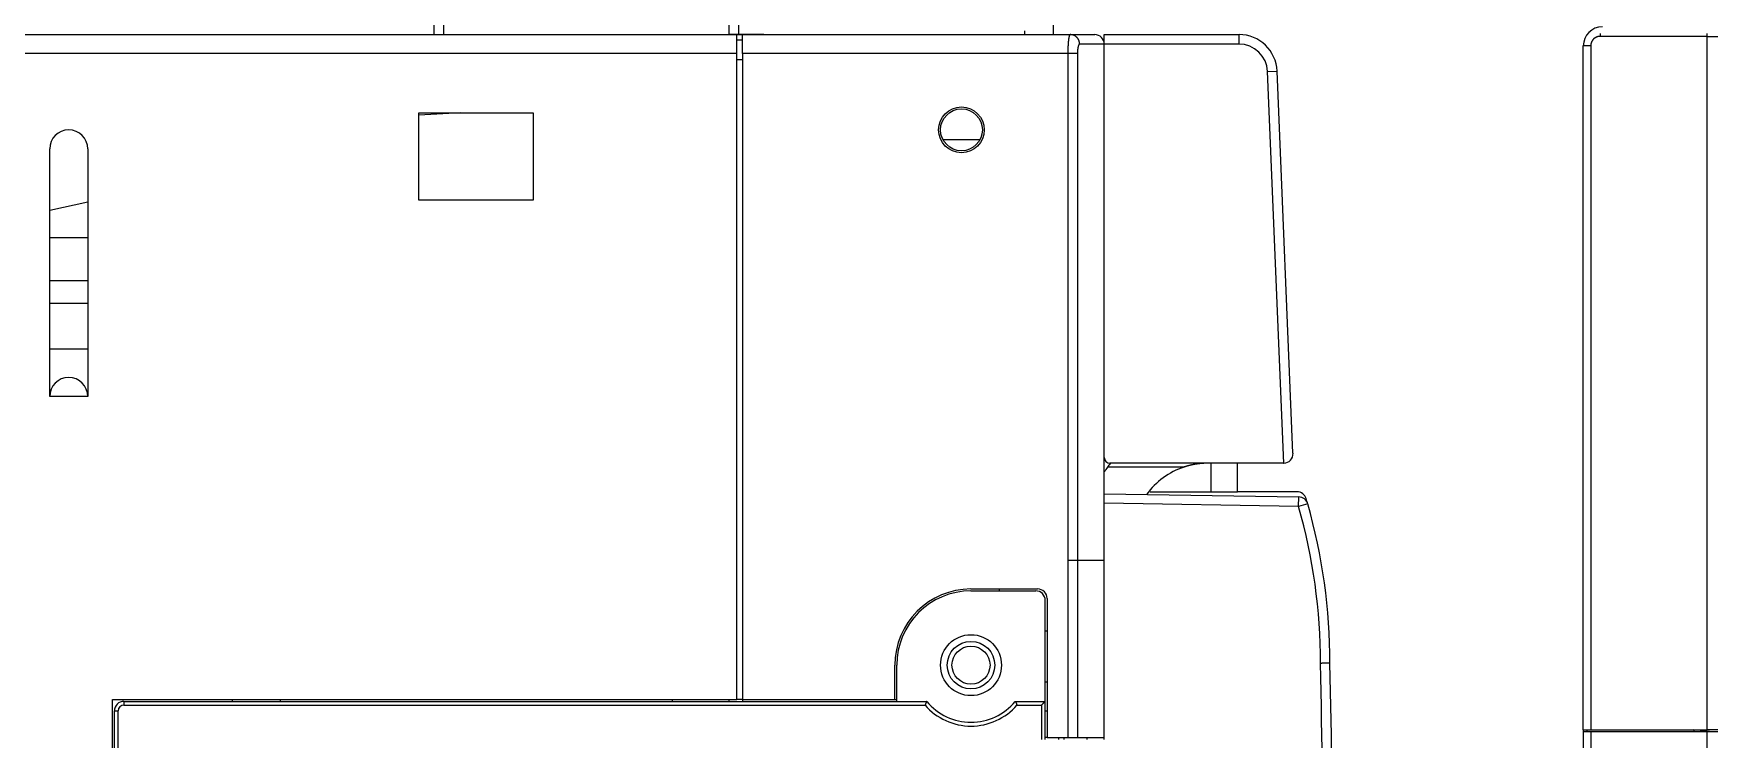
# Model space of a CAD drawing. Header units: millimetres. Extents: x -945625 to 316, y 6 to 533140.
# Drawn here: x -945573.1 to -945485.1, y 532480.1 to 532517.2 of the extents above; entities that cross this region are included whole.
import ezdxf

# ---------------------------------------------------------------- set-up
doc = ezdxf.new("R2010")
doc.units = ezdxf.units.MM
doc.header["$LTSCALE"] = 4

msp = doc.modelspace()

# ---------------------------------------------------------------- linework, layer by layer
at = {"color": 7, "linetype": 'Continuous'}
for p, q in [((-945552.058, 532517.119), (-945552.058, 532518.851)), ((-945551.558, 532517.119), (-945551.558, 532518.995)), ((-945536.558, 532517.119), (-945536.558, 532518.995)), ((-945536.058, 532517.119), (-945536.058, 532518.851)), ((-945519.543, 532518.119), (-945519.543, 532517.119)), ((-945590.858, 532517.119), (-945551.558, 532517.119)), ((-945551.558, 532517.119), (-945536.558, 532517.119)), ((-945534.749, 532517.119), (-945536.593, 532517.119)), ((-945536.558, 532517.119), (-945536.158, 532517.119)), ((-945536.158, 532516.119), (-945536.158, 532517.119)), ((-945536.158, 532517.119), (-945536.058, 532517.119)), ((-945536.058, 532517.119), (-945535.858, 532517.119)), ((-945535.858, 532516.119), (-945535.858, 532517.119)), ((-945535.858, 532517.119), (-945518.64, 532517.119)), ((-945521.043, 532517.319), (-945521.043, 532517.119)), ((-945518.64, 532517.119), (-945517.358, 532517.119)), ((-945516.858, 532516.619), (-945516.858, 532517.119)), ((-945516.858, 532517.119), (-945509.776, 532517.119)), ((-945509.776, 532516.619), (-945509.776, 532517.119)), ((-945490.803, 532517.027), (-945490.803, 532517.051)), ((-945485.19, 532517.027), (-945490.803, 532517.027)), ((-945485.19, 532489.927), (-945485.19, 532517.027)), ((-945485.19, 532517.027), (-945484.19, 532517.027)), ((-945536.158, 532516.119), (-945590.858, 532516.119)), ((-945535.858, 532516.819), (-945536.158, 532516.819)), ((-945536.158, 532482.219), (-945536.158, 532516.119)), ((-945535.858, 532516.119), (-945535.858, 532482.219)), ((-945518.755, 532516.119), (-945535.858, 532516.119)), ((-945518.755, 532489.519), (-945518.755, 532516.119)), ((-945518.268, 532516.119), (-945518.755, 532516.119)), ((-945518.268, 532516.119), (-945518.268, 532489.519)), ((-945518.153, 532516.619), (-945518.153, 532516.642)), ((-945516.858, 532516.619), (-945518.153, 532516.619)), ((-945516.858, 532489.519), (-945516.858, 532516.619)), ((-945509.776, 532516.619), (-945516.858, 532516.619)), ((-945491.69, 532489.927), (-945491.69, 532516.527)), ((-945491.303, 532516.527), (-945491.69, 532516.527)), ((-945491.303, 532516.527), (-945491.303, 532489.927)), ((-945536.158, 532515.819), (-945535.858, 532515.819)), ((-945508.277, 532515.181), (-945507.778, 532515.202)), ((-945507.421, 532494.619), (-945508.277, 532515.181)), ((-945506.942, 532495.139), (-945507.778, 532515.202)), ((-945552.858, 532508.419), (-945552.858, 532513.019)), ((-945552.858, 532513.019), (-945546.858, 532513.019)), ((-945550.658, 532513.019), (-945552.858, 532512.881)), ((-945546.858, 532513.019), (-945546.858, 532508.419)), ((-945572.258, 532498.119), (-945572.258, 532511.119)), ((-945570.258, 532511.119), (-945570.258, 532498.119)), ((-945525.313, 532511.619), (-945523.399, 532511.619)), ((-945570.258, 532508.329), (-945572.258, 532507.879)), ((-945546.858, 532508.419), (-945552.858, 532508.419)), ((-945570.258, 532506.447), (-945572.258, 532506.447)), ((-945572.258, 532504.219), (-945570.258, 532504.219)), ((-945572.258, 532503.019), (-945570.258, 532503.019)), ((-945572.258, 532500.619), (-945570.258, 532500.619)), ((-945570.258, 532498.119), (-945572.258, 532498.119)), ((-945512.661, 532494.419), (-945516.685, 532494.419)), ((-945507.441, 532494.619), (-945516.558, 532494.619)), ((-945511.258, 532494.619), (-945511.258, 532493.119)), ((-945509.858, 532493.119), (-945509.858, 532494.619)), ((-945516.858, 532493.019), (-945506.641, 532492.848)), ((-945506.649, 532492.348), (-945516.858, 532492.518)), ((-945514.452, 532493.119), (-945511.258, 532493.119)), ((-945511.258, 532493.119), (-945509.858, 532493.119)), ((-945506.728, 532493.119), (-945509.858, 532493.119)), ((-945506.649, 532492.348), (-945506.641, 532492.848)), ((-945506.168, 532492.486), (-945506.649, 532492.348)), ((-945491.69, 532480.627), (-945491.69, 532489.927)), ((-945491.303, 532489.927), (-945491.303, 532480.627)), ((-945485.19, 532480.627), (-945485.19, 532489.927)), ((-945518.755, 532480.219), (-945518.755, 532489.519)), ((-945518.268, 532489.519), (-945518.755, 532489.519)), ((-945518.268, 532489.519), (-945518.268, 532480.219)), ((-945516.858, 532489.519), (-945518.268, 532489.519)), ((-945516.858, 532480.219), (-945516.858, 532489.519)), ((-945523.858, 532488.019), (-945520.358, 532488.019)), ((-945522.358, 532487.919), (-945522.358, 532488.019)), ((-945523.858, 532487.919), (-945520.458, 532487.919)), ((-945519.958, 532482.119), (-945519.958, 532487.419)), ((-945519.858, 532487.519), (-945519.858, 532480.219)), ((-945505.217, 532487.794), (-945505.251, 532487.794)), ((-945519.958, 532485.819), (-945519.858, 532485.819)), ((-945527.858, 532482.219), (-945527.858, 532484.019)), ((-945527.758, 532482.119), (-945527.758, 532484.019)), ((-945519.858, 532483.119), (-945519.958, 532483.119)), ((-945568.958, 532482.219), (-945536.158, 532482.219)), ((-945568.958, 532470.219), (-945568.958, 532482.219)), ((-945568.358, 532482.119), (-945568.358, 532481.919)), ((-945568.358, 532482.119), (-945526.179, 532482.119)), ((-945568.358, 532481.919), (-945526.272, 532481.919)), ((-945562.658, 532482.119), (-945562.658, 532482.219)), ((-945560.158, 532482.219), (-945560.158, 532482.119)), ((-945539.558, 532482.219), (-945539.558, 532482.119)), ((-945536.558, 532482.119), (-945536.558, 532482.219)), ((-945535.858, 532482.219), (-945536.158, 532482.219)), ((-945535.858, 532482.219), (-945535.858, 532482.119)), ((-945535.858, 532482.219), (-945527.858, 532482.219)), ((-945527.858, 532482.219), (-945527.758, 532482.219)), ((-945521.536, 532482.119), (-945519.958, 532482.119)), ((-945521.443, 532481.919), (-945520.158, 532481.919)), ((-945520.158, 532481.919), (-945520.158, 532480.119)), ((-945519.958, 532480.119), (-945519.958, 532482.119)), ((-945568.858, 532481.619), (-945568.658, 532481.619)), ((-945568.858, 532470.119), (-945568.858, 532481.619)), ((-945568.658, 532469.919), (-945568.658, 532481.619)), ((-945519.958, 532481.619), (-945519.858, 532481.619)), ((-945519.858, 532480.219), (-945519.958, 532480.219)), ((-945519.858, 532480.219), (-945518.755, 532480.219)), ((-945519.258, 532480.219), (-945519.258, 532480.119)), ((-945518.958, 532480.119), (-945518.958, 532480.219)), ((-945518.755, 532480.219), (-945518.268, 532480.219)), ((-945518.268, 532480.219), (-945516.858, 532480.219)), ((-945517.758, 532480.119), (-945517.758, 532480.219)), ((-945516.858, 532480.119), (-945516.858, 532480.219)), ((-945504.957, 532480.444), (-945504.927, 532480.444)), ((-945491.69, 532480.627), (-945491.303, 532480.627)), ((-945491.69, 532480.627), (-945491.69, 532480.527)), ((-945491.303, 532480.527), (-945491.69, 532480.527)), ((-945491.69, 532480.527), (-945491.69, 532449.527)), ((-945491.49, 532480.527), (-945491.49, 532480.627)), ((-945491.303, 532480.627), (-945485.19, 532480.627)), ((-945485.19, 532480.527), (-945491.303, 532480.527)), ((-945491.303, 532480.527), (-945491.303, 532449.527)), ((-945484.89, 532480.527), (-945485.89, 532480.627)), ((-945485.89, 532480.627), (-945485.89, 532480.527)), ((-945473.99, 532480.627), (-945485.19, 532480.627)), ((-945474.09, 532480.527), (-945485.19, 532480.527)), ((-945485.19, 532449.527), (-945485.19, 532480.527))]:
    msp.add_line(p, q, dxfattribs=at)
for points in [[(-945518.755, 532516.119), (-945518.755, 532516.126), (-945518.755, 532516.133), (-945518.755, 532516.14), (-945518.755, 532516.147), (-945518.755, 532516.155), (-945518.755, 532516.162), (-945518.755, 532516.169), (-945518.755, 532516.176), (-945518.755, 532516.183), (-945518.755, 532516.19), (-945518.754, 532516.197), (-945518.754, 532516.204), (-945518.754, 532516.211), (-945518.754, 532516.219), (-945518.754, 532516.226), (-945518.754, 532516.233), (-945518.754, 532516.24), (-945518.754, 532516.247), (-945518.754, 532516.254), (-945518.754, 532516.261), (-945518.754, 532516.268), (-945518.753, 532516.275), (-945518.753, 532516.282), (-945518.753, 532516.289), (-945518.753, 532516.296), (-945518.753, 532516.303), (-945518.753, 532516.31), (-945518.753, 532516.317), (-945518.752, 532516.324), (-945518.752, 532516.331), (-945518.752, 532516.338), (-945518.752, 532516.345), (-945518.752, 532516.352), (-945518.751, 532516.359), (-945518.751, 532516.366), (-945518.751, 532516.373), (-945518.751, 532516.38), (-945518.751, 532516.387), (-945518.75, 532516.394), (-945518.75, 532516.4), (-945518.75, 532516.407), (-945518.75, 532516.414), (-945518.749, 532516.421), (-945518.749, 532516.428), (-945518.749, 532516.434), (-945518.749, 532516.441), (-945518.748, 532516.448), (-945518.748, 532516.455), (-945518.748, 532516.461), (-945518.748, 532516.468), (-945518.747, 532516.475), (-945518.747, 532516.481), (-945518.747, 532516.488), (-945518.746, 532516.495), (-945518.746, 532516.501), (-945518.746, 532516.508), (-945518.745, 532516.514), (-945518.745, 532516.521), (-945518.745, 532516.527), (-945518.744, 532516.534), (-945518.744, 532516.54), (-945518.744, 532516.547), (-945518.743, 532516.553), (-945518.743, 532516.559), (-945518.743, 532516.566), (-945518.742, 532516.572), (-945518.742, 532516.578), (-945518.742, 532516.585), (-945518.741, 532516.591), (-945518.741, 532516.597), (-945518.74, 532516.603), (-945518.74, 532516.61), (-945518.74, 532516.616), (-945518.739, 532516.622), (-945518.739, 532516.628), (-945518.738, 532516.634), (-945518.738, 532516.64), (-945518.737, 532516.646), (-945518.737, 532516.652), (-945518.737, 532516.658), (-945518.736, 532516.664), (-945518.736, 532516.67), (-945518.735, 532516.676), (-945518.735, 532516.682), (-945518.734, 532516.688), (-945518.734, 532516.693), (-945518.733, 532516.699), (-945518.733, 532516.705), (-945518.732, 532516.711), (-945518.732, 532516.716), (-945518.731, 532516.722), (-945518.731, 532516.728), (-945518.73, 532516.733), (-945518.73, 532516.739), (-945518.729, 532516.744), (-945518.729, 532516.75), (-945518.728, 532516.755), (-945518.728, 532516.761), (-945518.727, 532516.766), (-945518.727, 532516.772), (-945518.726, 532516.777), (-945518.726, 532516.782), (-945518.725, 532516.787), (-945518.725, 532516.793), (-945518.724, 532516.798), (-945518.724, 532516.803), (-945518.723, 532516.808), (-945518.722, 532516.813), (-945518.722, 532516.818), (-945518.721, 532516.823), (-945518.721, 532516.828), (-945518.72, 532516.833), (-945518.72, 532516.838), (-945518.719, 532516.843), (-945518.718, 532516.848), (-945518.718, 532516.853), (-945518.717, 532516.857), (-945518.717, 532516.862), (-945518.716, 532516.867), (-945518.715, 532516.871), (-945518.715, 532516.876), (-945518.714, 532516.881), (-945518.714, 532516.885), (-945518.713, 532516.89), (-945518.712, 532516.894), (-945518.712, 532516.899), (-945518.711, 532516.903), (-945518.71, 532516.907), (-945518.71, 532516.912), (-945518.709, 532516.916), (-945518.709, 532516.92), (-945518.708, 532516.924), (-945518.707, 532516.928), (-945518.707, 532516.932), (-945518.706, 532516.936), (-945518.705, 532516.94), (-945518.705, 532516.944), (-945518.704, 532516.948), (-945518.703, 532516.952), (-945518.703, 532516.956), (-945518.702, 532516.96), (-945518.701, 532516.964), (-945518.7, 532516.967), (-945518.7, 532516.971), (-945518.699, 532516.975), (-945518.698, 532516.978), (-945518.698, 532516.982), (-945518.697, 532516.985), (-945518.696, 532516.989), (-945518.696, 532516.992), (-945518.695, 532516.996), (-945518.694, 532516.999), (-945518.694, 532517.002), (-945518.693, 532517.006), (-945518.692, 532517.009), (-945518.691, 532517.012), (-945518.691, 532517.015), (-945518.69, 532517.018), (-945518.689, 532517.021), (-945518.688, 532517.024), (-945518.688, 532517.027), (-945518.687, 532517.03), (-945518.686, 532517.033), (-945518.686, 532517.036), (-945518.685, 532517.038), (-945518.684, 532517.041), (-945518.683, 532517.044), (-945518.683, 532517.046), (-945518.682, 532517.049), (-945518.681, 532517.052), (-945518.68, 532517.054), (-945518.68, 532517.057), (-945518.679, 532517.059), (-945518.678, 532517.061), (-945518.677, 532517.064), (-945518.677, 532517.066), (-945518.676, 532517.068), (-945518.675, 532517.07), (-945518.674, 532517.072), (-945518.673, 532517.074), (-945518.673, 532517.077), (-945518.671, 532517.08), (-945518.67, 532517.082), (-945518.67, 532517.084), (-945518.669, 532517.086), (-945518.668, 532517.088), (-945518.666, 532517.091), (-945518.665, 532517.094), (-945518.664, 532517.096), (-945518.663, 532517.099), (-945518.661, 532517.101), (-945518.66, 532517.103), (-945518.658, 532517.106), (-945518.656, 532517.108), (-945518.654, 532517.111), (-945518.652, 532517.113), (-945518.65, 532517.115), (-945518.648, 532517.116), (-945518.646, 532517.117), (-945518.644, 532517.118), (-945518.642, 532517.119), (-945518.64, 532517.119)], [(-945490.802, 532517.027), (-945490.806, 532517.027), (-945490.809, 532517.027), (-945490.813, 532517.027), (-945490.816, 532517.027), (-945490.82, 532517.027), (-945490.823, 532517.027), (-945490.827, 532517.027), (-945490.83, 532517.026), (-945490.834, 532517.026), (-945490.837, 532517.026), (-945490.841, 532517.026), (-945490.844, 532517.026), (-945490.848, 532517.025), (-945490.851, 532517.025), (-945490.854, 532517.025), (-945490.858, 532517.024), (-945490.861, 532517.024), (-945490.865, 532517.023), (-945490.868, 532517.023), (-945490.872, 532517.022), (-945490.875, 532517.022), (-945490.879, 532517.021), (-945490.882, 532517.021), (-945490.885, 532517.02), (-945490.889, 532517.02), (-945490.892, 532517.019), (-945490.896, 532517.018), (-945490.899, 532517.018), (-945490.903, 532517.017), (-945490.906, 532517.016), (-945490.909, 532517.016), (-945490.913, 532517.015), (-945490.916, 532517.014), (-945490.92, 532517.013), (-945490.923, 532517.013), (-945490.926, 532517.012), (-945490.93, 532517.011), (-945490.933, 532517.01), (-945490.936, 532517.009), (-945490.94, 532517.008), (-945490.943, 532517.007), (-945490.946, 532517.006), (-945490.95, 532517.005), (-945490.953, 532517.004), (-945490.956, 532517.003), (-945490.96, 532517.002), (-945490.963, 532517.001), (-945490.966, 532517), (-945490.97, 532516.998), (-945490.973, 532516.997), (-945490.976, 532516.996), (-945490.979, 532516.995), (-945490.983, 532516.994), (-945490.986, 532516.992), (-945490.989, 532516.991), (-945490.992, 532516.99), (-945490.996, 532516.988), (-945490.999, 532516.987), (-945491.002, 532516.986), (-945491.005, 532516.984), (-945491.008, 532516.983), (-945491.012, 532516.981), (-945491.015, 532516.98), (-945491.018, 532516.978), (-945491.021, 532516.977), (-945491.024, 532516.975), (-945491.027, 532516.974), (-945491.03, 532516.972), (-945491.034, 532516.971), (-945491.037, 532516.969), (-945491.04, 532516.967), (-945491.043, 532516.966), (-945491.046, 532516.964), (-945491.049, 532516.962), (-945491.052, 532516.961), (-945491.055, 532516.959), (-945491.058, 532516.957), (-945491.061, 532516.955), (-945491.064, 532516.953), (-945491.067, 532516.952), (-945491.07, 532516.95), (-945491.073, 532516.948), (-945491.076, 532516.946), (-945491.079, 532516.944), (-945491.082, 532516.942), (-945491.085, 532516.94), (-945491.087, 532516.938), (-945491.09, 532516.936), (-945491.093, 532516.934), (-945491.096, 532516.932), (-945491.099, 532516.93), (-945491.102, 532516.928), (-945491.105, 532516.926), (-945491.107, 532516.924), (-945491.11, 532516.921), (-945491.113, 532516.919), (-945491.116, 532516.917), (-945491.118, 532516.915), (-945491.121, 532516.913), (-945491.124, 532516.91), (-945491.126, 532516.908), (-945491.129, 532516.906), (-945491.132, 532516.904), (-945491.134, 532516.901), (-945491.137, 532516.899), (-945491.14, 532516.897), (-945491.142, 532516.894), (-945491.145, 532516.892), (-945491.147, 532516.889), (-945491.15, 532516.887), (-945491.152, 532516.884), (-945491.155, 532516.882), (-945491.157, 532516.879), (-945491.16, 532516.877), (-945491.162, 532516.874), (-945491.165, 532516.872), (-945491.167, 532516.869), (-945491.17, 532516.867), (-945491.172, 532516.864), (-945491.174, 532516.862), (-945491.177, 532516.859), (-945491.179, 532516.856), (-945491.181, 532516.854), (-945491.184, 532516.851), (-945491.186, 532516.848), (-945491.188, 532516.845), (-945491.19, 532516.843), (-945491.193, 532516.84), (-945491.195, 532516.837), (-945491.197, 532516.834), (-945491.199, 532516.832), (-945491.201, 532516.829), (-945491.203, 532516.826), (-945491.205, 532516.823), (-945491.208, 532516.82), (-945491.21, 532516.817), (-945491.212, 532516.815), (-945491.214, 532516.812), (-945491.216, 532516.809), (-945491.218, 532516.806), (-945491.22, 532516.803), (-945491.222, 532516.8), (-945491.223, 532516.797), (-945491.225, 532516.794), (-945491.227, 532516.791), (-945491.229, 532516.788), (-945491.231, 532516.785), (-945491.233, 532516.782), (-945491.235, 532516.779), (-945491.236, 532516.776), (-945491.238, 532516.773), (-945491.24, 532516.77), (-945491.242, 532516.766), (-945491.243, 532516.763), (-945491.245, 532516.76), (-945491.247, 532516.757), (-945491.248, 532516.754), (-945491.25, 532516.751), (-945491.251, 532516.748), (-945491.253, 532516.744), (-945491.254, 532516.741), (-945491.256, 532516.738), (-945491.257, 532516.735), (-945491.259, 532516.731), (-945491.26, 532516.728), (-945491.262, 532516.725), (-945491.263, 532516.722), (-945491.264, 532516.718), (-945491.266, 532516.715), (-945491.267, 532516.712), (-945491.268, 532516.708), (-945491.27, 532516.705), (-945491.271, 532516.702), (-945491.272, 532516.699), (-945491.273, 532516.695), (-945491.275, 532516.692), (-945491.276, 532516.688), (-945491.277, 532516.685), (-945491.278, 532516.682), (-945491.279, 532516.678), (-945491.28, 532516.675), (-945491.281, 532516.671), (-945491.282, 532516.668), (-945491.283, 532516.665), (-945491.284, 532516.661), (-945491.285, 532516.658), (-945491.286, 532516.654), (-945491.287, 532516.651), (-945491.288, 532516.647), (-945491.289, 532516.644), (-945491.289, 532516.64), (-945491.29, 532516.637), (-945491.291, 532516.634), (-945491.292, 532516.63), (-945491.292, 532516.627), (-945491.293, 532516.623), (-945491.294, 532516.62), (-945491.294, 532516.616), (-945491.295, 532516.612), (-945491.296, 532516.609), (-945491.296, 532516.605), (-945491.297, 532516.602), (-945491.297, 532516.598), (-945491.298, 532516.595), (-945491.298, 532516.591), (-945491.299, 532516.588), (-945491.299, 532516.584), (-945491.3, 532516.581), (-945491.3, 532516.577), (-945491.3, 532516.574), (-945491.301, 532516.57), (-945491.301, 532516.566), (-945491.301, 532516.563), (-945491.301, 532516.559), (-945491.302, 532516.556), (-945491.302, 532516.552), (-945491.302, 532516.549), (-945491.302, 532516.545), (-945491.302, 532516.542), (-945491.302, 532516.538), (-945491.302, 532516.534), (-945491.302, 532516.531), (-945491.302, 532516.527)], [(-945485.19, 532517.027), (-945485.19, 532517.032), (-945485.19, 532517.036), (-945485.19, 532517.04), (-945485.19, 532517.044), (-945485.19, 532517.049), (-945485.19, 532517.053), (-945485.19, 532517.057), (-945485.189, 532517.061), (-945485.189, 532517.066), (-945485.189, 532517.07), (-945485.189, 532517.074), (-945485.189, 532517.078), (-945485.189, 532517.082), (-945485.188, 532517.086), (-945485.188, 532517.091), (-945485.188, 532517.095), (-945485.188, 532517.099), (-945485.188, 532517.103), (-945485.187, 532517.107), (-945485.187, 532517.111), (-945485.187, 532517.115), (-945485.186, 532517.119), (-945485.186, 532517.123), (-945485.186, 532517.127), (-945485.186, 532517.131), (-945485.185, 532517.135), (-945485.185, 532517.139), (-945485.185, 532517.143), (-945485.184, 532517.147), (-945485.184, 532517.151), (-945485.183, 532517.155), (-945485.183, 532517.159), (-945485.183, 532517.163), (-945485.182, 532517.167), (-945485.182, 532517.171), (-945485.182, 532517.175)], [(-945518.152, 532516.619), (-945518.154, 532516.619), (-945518.157, 532516.618), (-945518.16, 532516.618), (-945518.162, 532516.617), (-945518.164, 532516.616), (-945518.166, 532516.615), (-945518.168, 532516.614), (-945518.17, 532516.613), (-945518.172, 532516.611), (-945518.174, 532516.61), (-945518.176, 532516.608), (-945518.178, 532516.607), (-945518.179, 532516.605), (-945518.181, 532516.603), (-945518.183, 532516.601), (-945518.185, 532516.599), (-945518.186, 532516.597), (-945518.188, 532516.595), (-945518.189, 532516.593), (-945518.19, 532516.591), (-945518.192, 532516.589), (-945518.193, 532516.586), (-945518.195, 532516.584), (-945518.196, 532516.581), (-945518.198, 532516.579), (-945518.198, 532516.577), (-945518.2, 532516.574), (-945518.202, 532516.57), (-945518.203, 532516.568), (-945518.204, 532516.565), (-945518.206, 532516.562), (-945518.207, 532516.559), (-945518.208, 532516.557), (-945518.209, 532516.554), (-945518.21, 532516.552), (-945518.211, 532516.55), (-945518.212, 532516.547), (-945518.213, 532516.545), (-945518.214, 532516.541), (-945518.215, 532516.539), (-945518.215, 532516.537), (-945518.217, 532516.534), (-945518.217, 532516.532), (-945518.218, 532516.53), (-945518.219, 532516.528), (-945518.219, 532516.526), (-945518.22, 532516.524), (-945518.221, 532516.522), (-945518.221, 532516.519), (-945518.222, 532516.517), (-945518.223, 532516.515), (-945518.223, 532516.513), (-945518.224, 532516.511), (-945518.225, 532516.509), (-945518.225, 532516.506), (-945518.226, 532516.504), (-945518.226, 532516.502), (-945518.227, 532516.5), (-945518.228, 532516.497), (-945518.229, 532516.493), (-945518.229, 532516.49), (-945518.23, 532516.488), (-945518.231, 532516.486), (-945518.231, 532516.483), (-945518.232, 532516.481), (-945518.232, 532516.478), (-945518.233, 532516.476), (-945518.234, 532516.474), (-945518.234, 532516.471), (-945518.235, 532516.469), (-945518.235, 532516.466), (-945518.236, 532516.463), (-945518.236, 532516.461), (-945518.237, 532516.458), (-945518.238, 532516.456), (-945518.238, 532516.453), (-945518.239, 532516.451), (-945518.239, 532516.448), (-945518.24, 532516.445), (-945518.24, 532516.442), (-945518.241, 532516.44), (-945518.241, 532516.437), (-945518.242, 532516.434), (-945518.242, 532516.432), (-945518.243, 532516.429), (-945518.243, 532516.426), (-945518.244, 532516.423), (-945518.244, 532516.42), (-945518.245, 532516.418), (-945518.245, 532516.415), (-945518.246, 532516.412), (-945518.246, 532516.409), (-945518.247, 532516.406), (-945518.247, 532516.403), (-945518.248, 532516.4), (-945518.248, 532516.397), (-945518.249, 532516.394), (-945518.249, 532516.391), (-945518.249, 532516.389), (-945518.25, 532516.386), (-945518.25, 532516.383), (-945518.251, 532516.38), (-945518.251, 532516.376), (-945518.252, 532516.373), (-945518.252, 532516.37), (-945518.252, 532516.367), (-945518.253, 532516.364), (-945518.253, 532516.361), (-945518.254, 532516.358), (-945518.254, 532516.355), (-945518.254, 532516.352), (-945518.255, 532516.349), (-945518.255, 532516.345), (-945518.255, 532516.342), (-945518.256, 532516.339), (-945518.256, 532516.336), (-945518.257, 532516.333), (-945518.257, 532516.33), (-945518.257, 532516.326), (-945518.258, 532516.323), (-945518.258, 532516.32), (-945518.258, 532516.317), (-945518.259, 532516.313), (-945518.259, 532516.31), (-945518.259, 532516.307), (-945518.26, 532516.303), (-945518.26, 532516.3), (-945518.26, 532516.297), (-945518.26, 532516.293), (-945518.261, 532516.29), (-945518.261, 532516.287), (-945518.261, 532516.283), (-945518.261, 532516.28), (-945518.262, 532516.277), (-945518.262, 532516.273), (-945518.262, 532516.27), (-945518.263, 532516.266), (-945518.263, 532516.263), (-945518.263, 532516.26), (-945518.263, 532516.256), (-945518.263, 532516.253), (-945518.264, 532516.249), (-945518.264, 532516.246), (-945518.264, 532516.242), (-945518.264, 532516.239), (-945518.264, 532516.236), (-945518.265, 532516.232), (-945518.265, 532516.229), (-945518.265, 532516.225), (-945518.265, 532516.222), (-945518.265, 532516.218), (-945518.266, 532516.215), (-945518.266, 532516.211), (-945518.266, 532516.208), (-945518.266, 532516.204), (-945518.266, 532516.201), (-945518.266, 532516.197), (-945518.266, 532516.194), (-945518.266, 532516.19), (-945518.267, 532516.186), (-945518.267, 532516.183), (-945518.267, 532516.179), (-945518.267, 532516.176), (-945518.267, 532516.172), (-945518.267, 532516.169), (-945518.267, 532516.165), (-945518.267, 532516.162), (-945518.267, 532516.158), (-945518.267, 532516.155), (-945518.267, 532516.151), (-945518.267, 532516.147), (-945518.267, 532516.144), (-945518.268, 532516.14), (-945518.268, 532516.137), (-945518.268, 532516.133), (-945518.268, 532516.13), (-945518.268, 532516.126), (-945518.268, 532516.122), (-945518.268, 532516.119)], [(-945511.407, 532494.619), (-945511.417, 532494.619), (-945511.427, 532494.619), (-945511.437, 532494.619), (-945511.447, 532494.619), (-945511.457, 532494.619), (-945511.467, 532494.619), (-945511.477, 532494.618), (-945511.487, 532494.618), (-945511.497, 532494.618), (-945511.506, 532494.618), (-945511.516, 532494.618), (-945511.526, 532494.617), (-945511.536, 532494.617), (-945511.546, 532494.617), (-945511.556, 532494.617), (-945511.566, 532494.616), (-945511.576, 532494.616), (-945511.586, 532494.615), (-945511.596, 532494.615), (-945511.606, 532494.615), (-945511.616, 532494.614), (-945511.626, 532494.614), (-945511.636, 532494.613), (-945511.646, 532494.612), (-945511.656, 532494.612), (-945511.666, 532494.611), (-945511.676, 532494.611), (-945511.685, 532494.61), (-945511.695, 532494.609), (-945511.705, 532494.609), (-945511.715, 532494.608), (-945511.725, 532494.607), (-945511.735, 532494.606), (-945511.745, 532494.606), (-945511.755, 532494.605), (-945511.765, 532494.604), (-945511.775, 532494.603), (-945511.785, 532494.602), (-945511.795, 532494.601), (-945511.805, 532494.6), (-945511.815, 532494.599), (-945511.825, 532494.598), (-945511.835, 532494.597), (-945511.844, 532494.596), (-945511.854, 532494.595), (-945511.864, 532494.594), (-945511.874, 532494.593), (-945511.884, 532494.592), (-945511.894, 532494.59), (-945511.904, 532494.589), (-945511.914, 532494.588), (-945511.924, 532494.587), (-945511.934, 532494.585), (-945511.944, 532494.584), (-945511.954, 532494.583), (-945511.964, 532494.581), (-945511.973, 532494.58), (-945511.983, 532494.579), (-945511.993, 532494.577), (-945512.003, 532494.576), (-945512.013, 532494.574), (-945512.023, 532494.573), (-945512.033, 532494.571), (-945512.043, 532494.57), (-945512.053, 532494.568), (-945512.063, 532494.566), (-945512.072, 532494.565), (-945512.082, 532494.563), (-945512.092, 532494.561), (-945512.102, 532494.56), (-945512.112, 532494.558), (-945512.122, 532494.556), (-945512.132, 532494.554), (-945512.142, 532494.552), (-945512.152, 532494.551), (-945512.161, 532494.549), (-945512.171, 532494.547), (-945512.181, 532494.545), (-945512.191, 532494.543), (-945512.201, 532494.541), (-945512.211, 532494.539), (-945512.221, 532494.537), (-945512.23, 532494.535), (-945512.24, 532494.533), (-945512.25, 532494.531), (-945512.26, 532494.529), (-945512.27, 532494.526), (-945512.28, 532494.524), (-945512.29, 532494.522), (-945512.299, 532494.52), (-945512.309, 532494.518), (-945512.319, 532494.515), (-945512.329, 532494.513), (-945512.339, 532494.511), (-945512.348, 532494.508), (-945512.358, 532494.506), (-945512.368, 532494.503), (-945512.378, 532494.501), (-945512.388, 532494.499), (-945512.397, 532494.496), (-945512.407, 532494.493), (-945512.417, 532494.491), (-945512.427, 532494.488), (-945512.437, 532494.486), (-945512.446, 532494.483), (-945512.456, 532494.481), (-945512.466, 532494.478), (-945512.476, 532494.475), (-945512.485, 532494.472), (-945512.495, 532494.47), (-945512.505, 532494.467), (-945512.515, 532494.464), (-945512.524, 532494.461), (-945512.534, 532494.458), (-945512.544, 532494.455), (-945512.554, 532494.453), (-945512.563, 532494.45), (-945512.573, 532494.447), (-945512.583, 532494.444), (-945512.593, 532494.441), (-945512.602, 532494.438), (-945512.612, 532494.435), (-945512.622, 532494.431), (-945512.631, 532494.428), (-945512.641, 532494.425), (-945512.651, 532494.422), (-945512.66, 532494.419)], [(-945505.001, 532484.119), (-945505.004, 532484.119), (-945505.007, 532484.119), (-945505.009, 532484.12), (-945505.011, 532484.12), (-945505.014, 532484.12), (-945505.017, 532484.12), (-945505.02, 532484.12), (-945505.024, 532484.12), (-945505.026, 532484.12), (-945505.03, 532484.12), (-945505.032, 532484.12), (-945505.035, 532484.12), (-945505.039, 532484.12), (-945505.042, 532484.12), (-945505.044, 532484.12), (-945505.047, 532484.12), (-945505.05, 532484.12), (-945505.055, 532484.12), (-945505.058, 532484.12), (-945505.061, 532484.12), (-945505.064, 532484.12), (-945505.067, 532484.12), (-945505.07, 532484.12), (-945505.074, 532484.119), (-945505.077, 532484.119), (-945505.08, 532484.119), (-945505.084, 532484.119), (-945505.087, 532484.119), (-945505.091, 532484.119), (-945505.094, 532484.119), (-945505.098, 532484.119), (-945505.102, 532484.119), (-945505.105, 532484.119), (-945505.109, 532484.119), (-945505.113, 532484.119), (-945505.117, 532484.119), (-945505.121, 532484.119), (-945505.125, 532484.119), (-945505.129, 532484.119), (-945505.133, 532484.119), (-945505.137, 532484.119), (-945505.142, 532484.119), (-945505.146, 532484.119), (-945505.15, 532484.119), (-945505.155, 532484.119), (-945505.159, 532484.119), (-945505.164, 532484.118), (-945505.168, 532484.118), (-945505.173, 532484.118), (-945505.177, 532484.118), (-945505.182, 532484.118), (-945505.187, 532484.118), (-945505.192, 532484.118), (-945505.197, 532484.118), (-945505.201, 532484.118), (-945505.206, 532484.118), (-945505.211, 532484.118), (-945505.216, 532484.118), (-945505.221, 532484.118), (-945505.227, 532484.118), (-945505.232, 532484.118), (-945505.237, 532484.117), (-945505.242, 532484.117), (-945505.247, 532484.117), (-945505.253, 532484.117), (-945505.258, 532484.117), (-945505.263, 532484.117), (-945505.269, 532484.117), (-945505.274, 532484.117), (-945505.28, 532484.117), (-945505.285, 532484.117), (-945505.291, 532484.117), (-945505.296, 532484.117), (-945505.302, 532484.117), (-945505.308, 532484.116), (-945505.313, 532484.116), (-945505.319, 532484.116), (-945505.325, 532484.116), (-945505.33, 532484.116), (-945505.336, 532484.116), (-945505.342, 532484.116), (-945505.348, 532484.116), (-945505.354, 532484.116), (-945505.36, 532484.116), (-945505.366, 532484.116), (-945505.371, 532484.115), (-945505.377, 532484.115), (-945505.383, 532484.115), (-945505.389, 532484.115), (-945505.396, 532484.115), (-945505.402, 532484.115), (-945505.408, 532484.115), (-945505.414, 532484.115), (-945505.42, 532484.115), (-945505.426, 532484.115), (-945505.432, 532484.115), (-945505.438, 532484.114), (-945505.445, 532484.114), (-945505.451, 532484.114), (-945505.457, 532484.114), (-945505.463, 532484.114), (-945505.47, 532484.114), (-945505.476, 532484.114), (-945505.482, 532484.114), (-945505.488, 532484.114), (-945505.495, 532484.114), (-945505.501, 532484.114)], [(-945526.179, 532482.119), (-945526.18, 532482.117), (-945526.182, 532482.115), (-945526.184, 532482.113), (-945526.185, 532482.111), (-945526.187, 532482.11), (-945526.188, 532482.108), (-945526.19, 532482.106), (-945526.191, 532482.104), (-945526.193, 532482.102), (-945526.194, 532482.1), (-945526.196, 532482.098), (-945526.197, 532482.096), (-945526.198, 532482.094), (-945526.199, 532482.092), (-945526.201, 532482.09), (-945526.202, 532482.088), (-945526.203, 532482.086), (-945526.204, 532482.084), (-945526.206, 532482.082), (-945526.206, 532482.08), (-945526.208, 532482.078), (-945526.209, 532482.076), (-945526.21, 532482.074), (-945526.211, 532482.072), (-945526.212, 532482.069), (-945526.214, 532482.067), (-945526.214, 532482.065), (-945526.216, 532482.062), (-945526.217, 532482.06), (-945526.218, 532482.058), (-945526.219, 532482.055), (-945526.22, 532482.052), (-945526.221, 532482.049), (-945526.223, 532482.046), (-945526.223, 532482.044), (-945526.225, 532482.041), (-945526.226, 532482.038), (-945526.226, 532482.036), (-945526.228, 532482.033), (-945526.228, 532482.031), (-945526.229, 532482.028), (-945526.23, 532482.026), (-945526.231, 532482.024), (-945526.232, 532482.021), (-945526.232, 532482.019), (-945526.234, 532482.016), (-945526.234, 532482.014), (-945526.235, 532482.012), (-945526.236, 532482.01), (-945526.237, 532482.007), (-945526.237, 532482.005), (-945526.238, 532482.003), (-945526.239, 532482.001), (-945526.239, 532481.999), (-945526.241, 532481.996), (-945526.241, 532481.994), (-945526.242, 532481.992), (-945526.242, 532481.99), (-945526.243, 532481.988), (-945526.244, 532481.986), (-945526.245, 532481.983), (-945526.246, 532481.981), (-945526.246, 532481.979), (-945526.247, 532481.977), (-945526.248, 532481.975), (-945526.248, 532481.973), (-945526.249, 532481.971), (-945526.251, 532481.968), (-945526.251, 532481.966), (-945526.252, 532481.964), (-945526.253, 532481.962), (-945526.253, 532481.96), (-945526.254, 532481.958), (-945526.255, 532481.956), (-945526.256, 532481.954), (-945526.256, 532481.952), (-945526.258, 532481.949), (-945526.259, 532481.947), (-945526.26, 532481.945), (-945526.26, 532481.943), (-945526.261, 532481.941), (-945526.262, 532481.939), (-945526.263, 532481.937), (-945526.265, 532481.934), (-945526.266, 532481.93), (-945526.267, 532481.928), (-945526.268, 532481.926), (-945526.269, 532481.924), (-945526.271, 532481.921), (-945526.272, 532481.919)], [(-945521.535, 532482.119), (-945521.534, 532482.117), (-945521.532, 532482.115), (-945521.53, 532482.113), (-945521.529, 532482.111), (-945521.527, 532482.11), (-945521.526, 532482.108), (-945521.524, 532482.106), (-945521.523, 532482.104), (-945521.522, 532482.102), (-945521.52, 532482.1), (-945521.519, 532482.098), (-945521.517, 532482.096), (-945521.516, 532482.094), (-945521.515, 532482.092), (-945521.514, 532482.09), (-945521.512, 532482.088), (-945521.511, 532482.086), (-945521.51, 532482.084), (-945521.508, 532482.082), (-945521.508, 532482.08), (-945521.506, 532482.078), (-945521.505, 532482.076), (-945521.504, 532482.074), (-945521.503, 532482.072), (-945521.502, 532482.069), (-945521.5, 532482.067), (-945521.5, 532482.065), (-945521.498, 532482.062), (-945521.497, 532482.06), (-945521.496, 532482.058), (-945521.495, 532482.055), (-945521.494, 532482.052), (-945521.493, 532482.049), (-945521.491, 532482.046), (-945521.491, 532482.044), (-945521.49, 532482.041), (-945521.488, 532482.038), (-945521.488, 532482.036), (-945521.487, 532482.033), (-945521.486, 532482.031), (-945521.485, 532482.028), (-945521.484, 532482.026), (-945521.484, 532482.024), (-945521.482, 532482.021), (-945521.482, 532482.019), (-945521.48, 532482.016), (-945521.48, 532482.014), (-945521.479, 532482.012), (-945521.478, 532482.009), (-945521.477, 532482.007), (-945521.477, 532482.005), (-945521.476, 532482.003), (-945521.476, 532482.001), (-945521.475, 532481.999), (-945521.474, 532481.996), (-945521.473, 532481.994), (-945521.472, 532481.992), (-945521.472, 532481.99), (-945521.471, 532481.988), (-945521.47, 532481.986), (-945521.469, 532481.983), (-945521.468, 532481.981), (-945521.468, 532481.979), (-945521.467, 532481.977), (-945521.466, 532481.975), (-945521.466, 532481.973), (-945521.465, 532481.971), (-945521.464, 532481.968), (-945521.463, 532481.966), (-945521.462, 532481.964), (-945521.461, 532481.962), (-945521.461, 532481.96), (-945521.46, 532481.958), (-945521.459, 532481.956), (-945521.458, 532481.954), (-945521.458, 532481.952), (-945521.456, 532481.949), (-945521.455, 532481.947), (-945521.454, 532481.943), (-945521.453, 532481.941), (-945521.452, 532481.939), (-945521.451, 532481.937), (-945521.45, 532481.934), (-945521.449, 532481.932), (-945521.448, 532481.93), (-945521.447, 532481.928), (-945521.446, 532481.926), (-945521.445, 532481.924), (-945521.443, 532481.921), (-945521.443, 532481.919)], [(-945519.957, 532482.119), (-945519.959, 532482.117), (-945519.961, 532482.116), (-945519.963, 532482.115), (-945519.964, 532482.113), (-945519.966, 532482.112), (-945519.968, 532482.11), (-945519.97, 532482.109), (-945519.971, 532482.107), (-945519.973, 532482.106), (-945519.975, 532482.104), (-945519.978, 532482.102), (-945519.98, 532482.1), (-945519.982, 532482.098), (-945519.985, 532482.096), (-945519.987, 532482.094), (-945519.989, 532482.092), (-945519.992, 532482.09), (-945519.994, 532482.088), (-945519.995, 532482.086), (-945519.997, 532482.085), (-945519.999, 532482.083), (-945520.001, 532482.082), (-945520.002, 532482.08), (-945520.004, 532482.078), (-945520.006, 532482.077), (-945520.007, 532482.075), (-945520.009, 532482.074), (-945520.011, 532482.072), (-945520.013, 532482.07), (-945520.015, 532482.067), (-945520.017, 532482.066), (-945520.02, 532482.063), (-945520.022, 532482.06), (-945520.024, 532482.059), (-945520.027, 532482.056), (-945520.029, 532482.053), (-945520.031, 532482.052), (-945520.032, 532482.05), (-945520.034, 532482.049), (-945520.035, 532482.047), (-945520.038, 532482.044), (-945520.041, 532482.041), (-945520.043, 532482.038), (-945520.045, 532482.036), (-945520.048, 532482.033), (-945520.05, 532482.03), (-945520.052, 532482.028), (-945520.055, 532482.025), (-945520.056, 532482.023), (-945520.059, 532482.02), (-945520.062, 532482.017), (-945520.063, 532482.015), (-945520.066, 532482.012), (-945520.067, 532482.01), (-945520.069, 532482.009), (-945520.07, 532482.007), (-945520.072, 532482.005), (-945520.073, 532482.003), (-945520.075, 532482.002), (-945520.076, 532482), (-945520.077, 532481.998), (-945520.079, 532481.997), (-945520.08, 532481.995), (-945520.082, 532481.993), (-945520.085, 532481.99), (-945520.086, 532481.988), (-945520.088, 532481.986), (-945520.091, 532481.983), (-945520.092, 532481.981), (-945520.094, 532481.98), (-945520.095, 532481.978), (-945520.097, 532481.976), (-945520.098, 532481.974), (-945520.1, 532481.973), (-945520.102, 532481.971), (-945520.103, 532481.969), (-945520.105, 532481.968), (-945520.106, 532481.966), (-945520.108, 532481.964), (-945520.111, 532481.961), (-945520.113, 532481.959), (-945520.116, 532481.956), (-945520.118, 532481.954), (-945520.121, 532481.951), (-945520.123, 532481.949), (-945520.126, 532481.946), (-945520.128, 532481.944), (-945520.13, 532481.943), (-945520.131, 532481.941), (-945520.133, 532481.939), (-945520.135, 532481.938), (-945520.137, 532481.936), (-945520.138, 532481.934), (-945520.14, 532481.933), (-945520.142, 532481.931), (-945520.144, 532481.93), (-945520.146, 532481.928), (-945520.148, 532481.927), (-945520.149, 532481.925), (-945520.151, 532481.923), (-945520.153, 532481.922), (-945520.155, 532481.92), (-945520.157, 532481.919)]]:
    msp.add_lwpolyline(points, dxfattribs=at)
for centre, radius in [((-945524.358, 532512.119), 1.2), ((-945524.358, 532512.119), 1.1), ((-945523.858, 532484.019), 1.6), ((-945523.858, 532484.019), 1.25), ((-945523.858, 532484.019), 1)]:
    msp.add_circle(centre, radius, dxfattribs=at)
for centre, radius, start, end in [((-945518.691, 532516.175), 0.945, 83.64043, 86.89959), ((-945518.612, 532516.741), 0.374, 79.75971, 86.11024), ((-945518.619, 532516.696), 0.419, 76.13063, 79.91956), ((-945518.816, 532516.13), 1.018, 71.7271, 72.98816), ((-945518.65, 532516.628), 0.493, 69.00458, 71.89548), ((-945518.614, 532516.697), 0.416, 66.60236, 70.26714), ((-945518.638, 532516.643), 0.475, 63.31207, 66.49393), ((-945518.656, 532516.613), 0.51, 60.0373, 62.98895), ((-945518.645, 532516.633), 0.487, 56.8497, 59.98321), ((-945518.641, 532516.637), 0.481, 53.82691, 57.03324), ((-945518.647, 532516.63), 0.491, 50.58427, 53.7438), ((-945518.651, 532516.625), 0.496, 47.45186, 50.58537), ((-945518.652, 532516.625), 0.497, 44.24858, 47.38791), ((-945517.358, 532516.619), 0.5, 0, 90), ((-945509.776, 532515.119), 2, 2.38594, 90), ((-945490.69, 532516.527), 1, 90, 180), ((-945488.707, 532517.028), 2.096, 178.72064, 179.38075), ((-945488.538, 532517.025), 2.265, 177.48629, 178.11207), ((-945488.573, 532517.026), 2.23, 178.11811, 178.74766), ((-945488.646, 532517.027), 2.157, 176.76682, 177.42787), ((-945488.724, 532517.031), 2.079, 176.06872, 176.75567), ((-945518.653, 532516.624), 0.499, 41.14554, 44.27799), ((-945518.656, 532516.622), 0.503, 37.92604, 41.03414), ((-945518.658, 532516.62), 0.505, 34.87991, 37.96729), ((-945518.661, 532516.619), 0.509, 31.71631, 34.7739), ((-945518.662, 532516.618), 0.51, 28.69367, 31.72758), ((-945518.666, 532516.617), 0.513, 25.5928, 28.5877), ((-945518.667, 532516.617), 0.515, 22.65733, 25.62157), ((-945518.671, 532516.616), 0.519, 19.60298, 22.51571), ((-945518.671, 532516.616), 0.518, 16.72838, 19.61396), ((-945518.671, 532516.617), 0.519, 13.77692, 16.62417), ((-945518.675, 532516.616), 0.522, 10.99654, 13.78751), ((-945518.689, 532516.615), 0.537, 8.1432, 10.81902), ((-945518.673, 532516.617), 0.52, 5.42149, 8.13668), ((-945518.638, 532516.62), 0.485, 2.62237, 5.48139), ((-945509.776, 532515.119), 1.5, 2.38594, 90), ((-945571.258, 532511.119), 1, 90, 180), ((-945571.258, 532511.119), 1, 0, 90), ((-945571.258, 532498.119), 1, 90, 180), ((-945571.258, 532498.119), 1, 0, 90), ((-945507.441, 532495.119), 0.5, 272.38594, 2.38594), ((-945516.558, 532494.919), 0.3, 180, 270), ((-945511.408, 532490.619), 6.5, 144.2438, 146.97802), ((-945511.408, 532490.619), 6.5, 142.02013, 144.2438), ((-945511.408, 532490.619), 4, 108.25407, 143.79051), ((-945507.441, 532495.119), 0.5, 270, 272.38594), ((-945506.728, 532492.619), 0.5, 16.57965, 90), ((-945535.001, 532484.201), 29.5, 359.83001, 16.03283), ((-945506.649, 532492.348), 0.5, 16.03284, 89.04516), ((-945535.001, 532484.201), 30, 16.03284, 16.57965), ((-945535.001, 532484.201), 30, 359.84294, 16.03284), ((-945523.858, 532484.019), 4, 90, 180), ((-945520.358, 532487.519), 0.5, 359.99998, 90.00002), ((-945523.858, 532484.019), 3.9, 90, 180), ((-945520.458, 532487.419), 0.5, 0, 90), ((-946004.858, 532472.119), 499.5, 358.624, 1.376), ((-946004.858, 532472.119), 500, 358.62477, 1.37523), ((-945568.358, 532481.619), 0.5, 89.99999, 180.00001), ((-945568.358, 532481.619), 0.3, 90, 180), ((-945523.858, 532484.019), 3.2, 221.0145, 318.9855), ((-945523.858, 532484.019), 3, 219.29648, 320.70352)]:
    msp.add_arc(centre, radius, start, end, dxfattribs=at)

doc.saveas('drawing.dxf')
